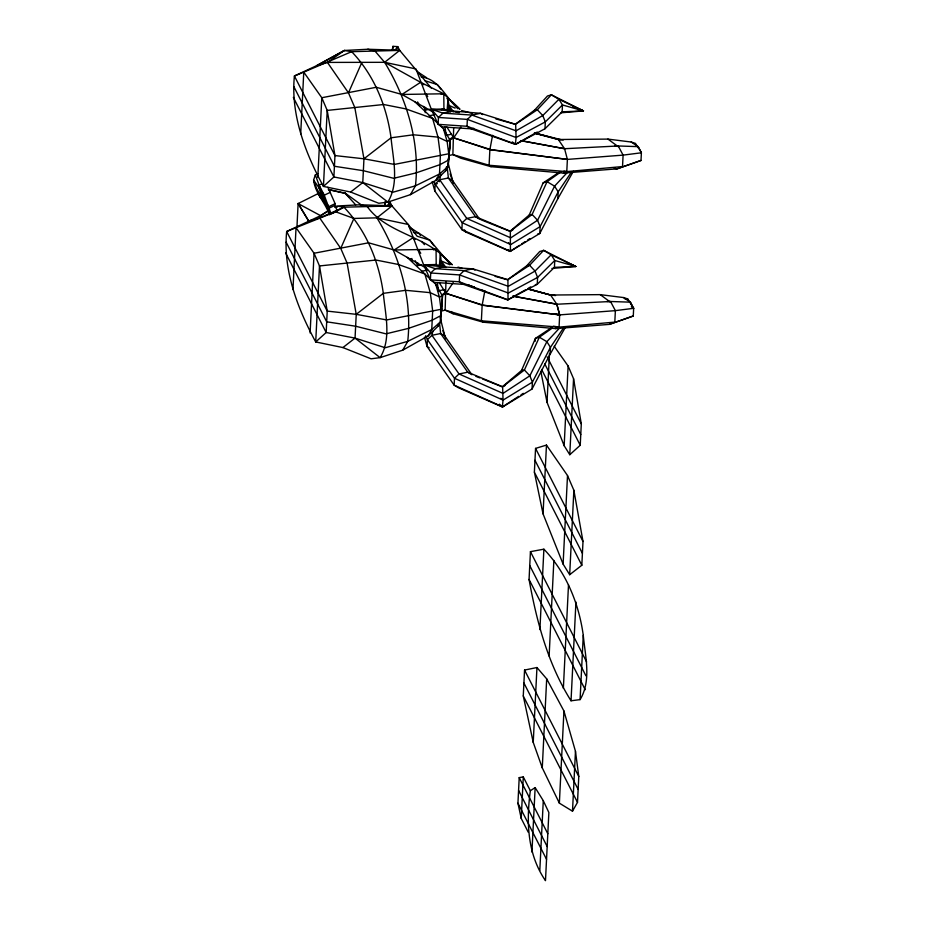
<?xml version="1.0" encoding="UTF-8"?>
<svg xmlns="http://www.w3.org/2000/svg" width="927" height="927" viewBox="0 0 927 927"><rect width="100%" height="100%" fill="white"/><g stroke="black" fill="none" stroke-linecap="round" stroke-linejoin="round"><path stroke-width="1.39" d="M407.231 257.382L435.702 284.23L442.492 296.072L440.383 322.017L437.926 326.35L428.135 335.91L402.724 350.174L380.128 357.637L371.078 358.807L342.909 347.567L315.713 341.947C297.59 308.587 282.805 270.139 286.675 231.507L320.603 215.667L328.007 211.205M439.491 124.971L443.43 128.702L450.209 140.533L448.112 166.489L445.655 170.823L435.852 180.383L410.441 194.647L387.845 202.109L378.807 203.28L350.626 192.04L323.442 186.42C305.307 153.048 290.522 114.612 294.404 75.979L316.524 65.713L344.369 50.475L367.81 49.247L394.925 50.128L392.214 49.791L393.002 46.35L397.776 46.628L399.699 50.394L431.252 88.065M292.967 289.56L296.037 227.671L335.644 211.796L343.94 207.196L391.97 205.933L408.251 224.473L417.127 236.223L429.746 240.128L450.221 264.276M300.696 134.033L303.766 72.144L351.657 51.669L399.699 50.394L384.635 62.318L327.416 62.41L316.524 65.713L344.369 50.475L351.657 51.669C374.056 74.994 386.675 106.049 391.043 137.799C392.967 158.749 399.444 183.001 387.845 202.109L362.781 182.584L333.894 176.964L293.338 97.37M296.941 227.219L298.123 203.442L308.795 221.24L319.699 217.949L343.94 207.196C366.327 230.522 378.958 261.576 383.315 293.338C385.25 314.276 391.715 338.529 380.128 357.637L355.053 338.112L326.165 332.503L285.609 252.909M310.105 332.955L314.056 253.256L296.037 227.671L286.675 231.507L327.231 311.101L326.165 332.503L315.713 341.947L319.491 265.945L314.056 253.256L368.552 242.804L394.172 249.989L426.281 268.158M317.822 177.428L321.785 97.729L303.766 72.144L294.404 75.979L334.96 155.574L333.894 176.964L323.442 186.42L327.208 110.417L321.785 97.729L376.281 87.277L401.901 94.461L432.816 111.947M362.445 205.713L344.971 192.932L345.238 193.476L328.309 189.525L344.96 193.083L355.678 204.832M342.909 347.567L355.053 338.112L356.235 314.334L347.104 263.117L340.742 248.39L319.699 217.949L320.603 215.667L328.668 210.313M350.626 192.04L362.781 182.584L363.952 158.807L354.821 107.59L348.471 92.862L327.416 62.41L344.369 50.475M411.855 258.494L411.727 261.101L410.487 258.679M421.855 264.774L417.671 265.62L417.799 262.967M425.261 112.7L425.528 107.428M573.35 171.333L557.822 198.702L539.781 233.477L510.059 251.449L466.072 232.179L461.878 229.618L434.798 190.95L435.134 184.079L434.01 181.449M445.945 281.854L445.145 310.116L453.129 313.755L483.291 322.214L555.609 328.61L609.375 324.38L633.28 315.991L633.662 308.309L630.395 302.167L623.489 297.555L600.209 294.635L550.545 295.029L528.008 288.888M453.674 127.764L452.874 154.589L460.858 158.227L491.009 166.686L563.338 173.082L617.092 168.841L641.009 160.452L641.391 152.781L638.124 146.64L631.206 142.028L607.927 139.096L558.263 139.502L536.246 133.72M424.439 337.15L427.069 346.489L454.16 385.157L458.344 387.706L502.341 406.976L503.048 400.105L502.619 386.768L524.404 369.989L539.34 337.208L552.26 328.088M447.208 167.115L448.378 177.996L475.47 216.663L479.653 219.224L452.561 180.556L448.378 177.996L439.665 179.757L435.134 184.079L462.225 222.747L461.878 229.618L510.429 251.356L510.337 231.24L532.121 214.461L547.069 181.68L561.148 171.738M367.81 49.247L374.902 50.973L384.635 62.318L415.98 68.946L431.345 109.27L438.1 124.334L467.011 126.269L471.206 128.83L515.377 144.38L516.084 137.509L515.655 124.172L537.324 109.745L551.38 94.809L583.431 110.916L561.02 112.793M425.725 335.655L427.417 339.606L454.497 378.274L454.16 385.157L502.701 406.895L532.052 389.016L532.399 382.133L550.441 347.358L563.894 327.324M515.285 124.253L480.603 113.314L471.889 115.075L467.359 119.398L467.011 126.269L515.748 144.299L544.983 128.76L545.319 121.889L542.77 115.551L537.324 109.745L534.427 110.278L515.285 124.253L495.875 118.923M528.286 832.272L521.229 818.425L517.938 803.222L519.213 777.626L523.292 776.896L530.348 790.743C526.188 821.589 527.243 854.173 545.482 880.65L548.865 812.527L543.28 800.685L535.146 787.614L530.348 790.743M523.268 695.945L524.555 670.07L536.953 667.521L546.687 678.865L563.94 711.009L575.47 751.333L578.784 776.49L577.498 802.376L572.492 811.195L559.363 803.153L542.272 767.869L533.234 742.388L523.268 695.945L577.498 802.376M529.062 579.456L530.441 551.658L543.894 549.178C566.281 572.515 578.912 603.558 583.268 635.319C585.204 656.258 591.669 680.511 580.082 699.618L571.032 700.789C547.984 664.172 536.675 621.646 529.062 579.456L585.238 689.723M534.381 472.167L535.563 448.39L546.466 445.087L567.509 475.539L573.871 490.267L583.002 541.484L581.82 565.261L569.676 574.717L563.106 564.091L543.048 513.859L534.381 472.167L581.82 565.261M521.229 818.425L523.292 776.896M550.545 295.029L528.332 288.865M446.826 126.906L453.709 137.833L489.873 149.699L567.394 159.409L623.095 155.122L641.391 152.781L638.124 146.64L618.228 145.968L564.555 148.714L558.274 139.432L534.67 132.943M554.195 346.258L568.124 366.026L573.558 378.714L581.299 423.871L580.232 445.261L569.781 454.717L564.161 445.725L547.034 402.33L549.456 353.454M532.052 389.016L550.105 354.23L550.441 347.358L546.86 341.681L539.34 337.208L535.412 338.401L521.507 370.522L502.249 386.849L482.48 378.958M331.924 213.558L335.644 211.796L353.917 218.436L376.918 217.845L408.251 224.473L423.616 264.798L430.383 279.861L459.294 281.796L463.477 284.357L507.66 299.908L537.254 284.288L554.416 267.358L554.763 260.487L551.171 254.809L543.651 250.336L539.723 251.53L526.71 265.806L507.567 279.792L495.088 276.362M557.822 198.702L558.17 191.831L571.623 171.796M544.983 128.76L562.144 111.831L562.48 104.96L558.9 99.282L551.38 94.809L547.451 96.002L534.427 110.278M543.048 513.859L546.466 445.087M533.234 742.388L536.953 667.521M539.896 629.607L543.894 549.178M520.8 140.568L564.555 148.714L520.557 140.672M531.936 852.064L535.146 787.614M555.609 328.61L559.062 327.127L559.665 314.879L615.377 310.649L633.662 308.309L627.706 298.9L623.489 297.555M563.338 173.082L566.779 171.599L567.394 159.409L564.555 148.644M542.272 767.869L546.687 678.865M549.12 656.038L553.871 560.429M539.815 870.418L543.28 800.685M564.161 445.725L568.124 366.026M563.106 564.091L567.509 475.539M569.781 454.717L573.558 378.714M563.361 688.355L568.506 584.786M569.676 574.717L573.871 490.267M559.363 803.153L563.94 711.009M571.032 700.789L575.945 602.017M572.492 811.195L575.47 751.333M580.082 699.618L583.268 635.319M610.476 302.179L600.209 294.635M618.193 146.651L607.927 139.096M535.215 341.229L535.412 338.401L552.028 327.37M447.081 110.661L448.065 98.065L443.801 93.778L420.603 82.306L384.635 62.318C406.907 98.946 420.244 142.688 415.447 185.829L410.441 194.647M439.352 266.188L440.337 253.592C418.32 235.076 384.635 230.927 367.185 206.501L360.082 204.786L336.652 206.014L343.94 207.196M393.002 46.35L392.712 49.907L394.925 50.128M391.97 205.933L384.983 205.435L385.273 201.877L390.047 202.156L391.97 205.933L376.918 217.845C399.178 254.473 412.515 298.216 407.729 341.356L402.724 350.174M448.274 110.649L448.853 105.354L448.065 98.065M449.896 146.895L448.425 160.128L439.943 164.658L416.096 172.885L393.708 178.308L363.361 170.695L334.427 166.269L293.871 86.674M440.545 266.176L441.136 260.881L440.337 253.592M442.167 302.422L440.707 315.655L432.214 320.186L408.367 328.413L385.98 333.847L355.644 326.223L326.698 321.808L286.142 242.202M492.573 135.354L489.873 149.699L489.097 165.261L491.009 166.686M484.844 290.893L482.144 305.226L481.368 320.788L483.291 322.214M335.644 211.796L337.219 210.626L334.774 205.481L335.134 203.673L327.891 187.242M445.655 170.823L446.559 166.767M448.065 160.012L448.68 157.3M437.926 326.35L438.529 323.65M440.649 314.183L441.855 308.784L440.51 311.252M385.273 201.877L384.983 205.435M440.939 174.241L439.665 179.757L466.756 218.424L510.742 237.868L537.567 220.267L554.578 186.153L567.359 172.434M432.897 331.148L431.936 335.296L427.417 339.606L427.069 346.489L429.166 347.764M317.822 173.743L315.331 174.913L313.604 180.07C315.145 193.407 325.331 202.492 329.433 214.728L337.219 210.626M449.271 140.336L453.709 137.833L489.931 149.34M439.097 282.434L445.98 293.361L482.214 304.867M480.974 219.757L509.966 231.321L529.236 214.994L543.141 182.874L559.746 171.843M348.471 92.862L361.634 62.909M340.742 248.39L353.917 218.436M395.192 50L395.956 50.185L397.776 46.628L395.192 50L392.214 49.791M388.239 205.713L390.047 202.156L390.452 204.543M435.852 180.383L439.479 174.009L448.112 166.489L450.209 140.533L447.115 141.414L438.007 137.126L413.419 134.786L391.043 137.799L363.952 158.807L334.96 155.574L327.208 110.417L383.708 104.508L405.922 108.911L432.585 118.436L437.521 123.106M428.135 335.91L431.75 329.537L440.383 322.017L442.492 296.072L439.386 296.941L430.279 292.665L405.69 290.313L383.315 293.338L356.235 314.334L327.231 311.101L319.491 265.945L375.991 260.035L398.193 264.438L424.867 273.975L430.279 292.665L432.677 310.835L431.75 329.537L407.729 341.356L385.284 347.741L355.053 338.112M550.105 354.23L564.925 328.112M453.709 137.833L460.916 127.092M441.553 295.875L445.98 293.361L453.199 282.619M387.463 205.527L390.047 202.156M559.63 327.961L546.86 341.681L529.85 375.794L503.013 393.396L459.027 373.963L431.936 335.296L440.649 333.535L444.844 336.084L471.936 374.751L467.741 372.202L440.649 333.535L439.479 322.642M449.189 139.873L453.454 136.431M441.461 295.4L445.725 291.959M510.059 251.449L519.398 245.388M521.727 243.871L525.227 241.599M527.556 240.081L529.885 238.563M502.341 406.976L518.668 396.362M520.997 394.856L523.326 393.338M512.816 229.989L510.337 231.24L475.47 216.663L466.756 218.424L462.225 222.747L510.765 244.566L540.128 226.605L558.17 191.831L554.578 186.153L547.069 181.68L543.141 182.874M505.088 385.516L502.619 386.768L467.741 372.202L459.027 373.963L454.497 378.274L503.048 400.105L532.399 382.133L529.85 375.794L524.404 369.989L521.507 370.522M515.377 144.38L537.231 132.04M507.66 299.908L525.864 289.63M528.297 288.251L530.719 286.883M311.414 220.22L308.795 221.24L298.112 203.581L318.158 193.569M321.588 183.998L319.097 185.168L324.253 195.191L331.009 213.558M330.464 192.26L324.253 195.191L313.604 180.07L319.966 197.37M335.134 203.673L328.923 206.605L317.289 190.105M334.774 205.481L328.564 208.413L317.579 192.804M609.375 324.38L633.28 315.991M641.009 160.452L617.092 168.841L614.253 168.32M448.772 155.632L452.874 154.589L489.097 165.261L566.779 171.599L622.527 166.559L623.095 155.122L618.228 145.968L614.613 145.945M441.043 311.171L445.145 310.116L481.368 320.788L559.062 327.127L614.81 322.098L615.377 310.649L610.511 301.495L606.884 301.472M507.567 279.792L529.607 265.273L543.651 250.336L575.713 266.443L551.889 268.448M441.194 94.311L443.801 93.778L443.917 109.004L450.568 111.75M429.583 109.235L425.389 110.093L423.523 106.408M441.264 109.537L443.917 109.004L431.345 109.27L438.448 117.462L438.1 124.334L442.295 126.895L471.206 128.83L473.697 128.32M429.259 115.759L434.844 114.635M451.692 111.379L442.979 113.14L431.345 109.27L480.603 113.314L482.7 114.6M446.177 135.319L451.31 134.288M435.134 184.079L437.312 183.639M433.465 249.838L436.072 249.305L436.2 264.531L441.507 266.721M421.53 271.287L427.127 270.163M474.972 270.128L472.874 268.853L464.16 270.603L459.63 274.925L459.294 281.796L508.019 299.827L507.926 279.699L472.874 268.853L443.963 266.906L435.25 268.668L423.616 264.798L430.719 272.99L430.383 279.861L434.566 282.422L463.477 284.357M444.867 289.56L438.448 290.846L437.277 282.468M529.236 214.994L532.121 214.461L537.567 220.267L540.128 226.605L539.781 233.477L537.857 233.836M526.71 265.806L529.607 265.273L535.041 271.078L537.602 277.416L537.254 284.288L535.331 284.647M334.647 207.161L337.393 207.011M562.144 111.831L583.431 110.916L558.9 99.282L542.77 115.551L516.061 130.8L471.889 115.075L442.979 113.14L438.448 117.462L467.359 119.398L516.084 137.509L545.319 121.889L562.48 104.96L583.431 110.916L580.592 110.707M554.416 267.358L575.713 266.443L551.171 254.809L535.041 271.078L508.332 286.327L464.16 270.603L435.25 268.668L430.719 272.99L459.63 274.925L508.367 293.036L537.602 277.416L554.763 260.487L575.713 266.443L572.863 266.246M625.088 298.969L627.706 298.9M423.824 84.786L420.603 82.306L401.901 94.461L443.801 93.778M415.018 239.49L412.874 237.845L394.172 249.989L436.072 249.305M436.2 264.531L423.616 264.798L443.963 266.906M360.082 204.786L385.771 205.609M395.956 50.185L399.699 50.394M534.358 132.978L560.719 139.583M554.219 295.18L550.545 294.971L528.529 289.247M558.274 139.432L563.245 140.035M555.528 295.562L550.545 294.971L556.826 304.241L559.665 314.879L482.144 305.226L445.98 293.361M455.053 112.121L459.34 112.677M489.873 149.502L567.394 159.409M482.156 305.029L559.665 314.879L556.826 304.172L513.071 296.095M421.113 76.918C438.842 78.749 445.968 98.019 457.938 108.749M413.384 232.457L418.807 233.198L429.746 240.128L433.836 245.69M563.94 171.113L566.779 171.599M553.373 326.165L559.062 327.127M363.952 158.807L394.392 164.415L448.738 153.766L447.115 141.414L443.43 128.702M512.84 296.2L556.826 304.241L610.511 301.495L630.395 302.167L631.681 305.168M356.235 314.334L386.675 319.942L441.02 309.305L439.386 296.941L435.702 284.23M580.638 110.301L583.431 110.916L572.77 106.501M572.909 265.829L575.713 266.443L567.706 263.129M461.6 110.51L472.503 113.407M457.961 267.127L462.052 268.216M424.856 80.695L437.474 84.6L440.742 89.05M631.206 142.028L635.435 143.372L638.738 148.598M362.781 182.584L393.013 192.213L415.447 185.829L439.479 174.009L440.406 155.307L438.007 137.126L432.585 118.436L414.948 101.843M446.907 98.586L449.549 99.49L459.943 109.27M448.355 109.757L452.7 111.622M439.386 264.682L445.91 267.474L441.136 260.881L449.896 264.751M474.392 287.185L467.857 284.867L474.392 287.312M480.916 289.664L484.833 291.09M475.887 376.339L479.838 377.915M450.835 110.985L448.853 105.354L455.122 108.111M298.112 203.581L320.603 215.667M418.17 72.236L426.536 77.671M409.247 226.988L418.807 233.198L420.429 235.423M631.357 306.767L633.662 308.309M512.272 141.901L515.748 144.299M508.205 249.56L510.429 251.356M499.375 404.184L502.701 406.895M508.541 242.758L510.765 244.566M500.823 398.286L503.048 400.105M441.82 255.018L452.225 264.798M452.735 102.248L459.653 108.934M444.021 256.825L451.936 264.462M344.971 192.932L349.027 197.045M421.704 241.483L424.45 244.647M451.298 311.542L453.129 313.755M436.675 178.343L439.433 181.692M448.853 105.354L453.627 111.947M464.427 229.838L466.072 232.179M426.188 94.148L427.718 96.582M418.459 249.676L420.754 253.314M326.628 205.655L322.376 197.312L318.691 187.289M417.602 101.947L419.444 105.562M547.173 356.895L581.299 423.871M544.786 363.952L580.765 434.566M541.6 369.456L580.232 445.261M535.563 448.39L583.002 541.484M534.972 460.279L582.411 553.373M415.169 260.707L417.671 265.62M530.441 551.658L586.629 661.924M529.746 565.551L585.934 675.829M524.555 670.07L578.784 776.49M523.917 683.014L578.147 789.433M519.213 777.626L547.811 833.744M518.575 790.418L547.173 846.536M517.938 803.222L546.536 859.341M450.093 173.836L453.477 183.222M442.863 330.707L445.748 338.749M315.331 174.913L329.85 214.415M441.136 260.881L443.106 266.512M432.167 181.622L434.798 190.95M448.123 162.978L452.561 180.556M440.058 317.161L444.844 336.084M540.812 371.31L547.034 402.33M444.995 126.941L445.98 133.928M559.665 314.937L554.091 313.743L559.665 314.879"/></g></svg>
